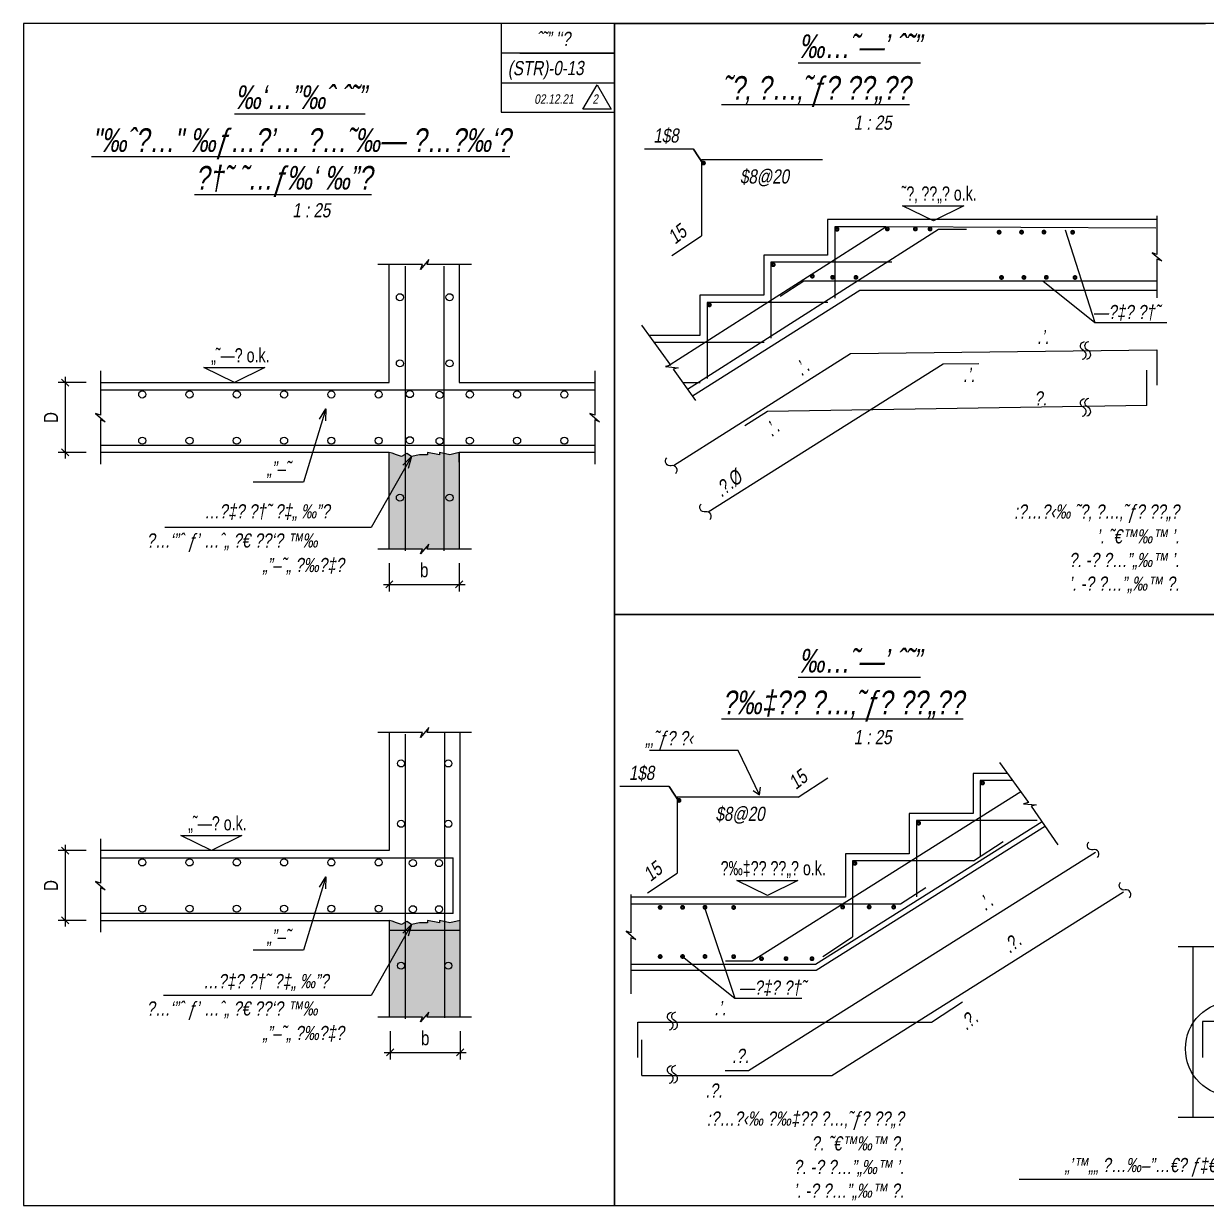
# Model space of a CAD drawing. Header units: centimetres. Extents: x 55145 to 64769, y -6931 to 11377.
# Drawn here: x 56235 to 56735, y -6082 to -5582 of the extents above; entities that cross this region are included whole.
import ezdxf
from ezdxf.enums import TextEntityAlignment as Align

# ---------------------------------------------------------------- set-up
doc = ezdxf.new("R2010")
doc.units = ezdxf.units.CM
doc.header["$LTSCALE"] = 11
doc.header["$MEASUREMENT"] = 0
doc.layers.get('DEFPOINTS').update_dxf_attribs({"color": 1})
for name, color, linetype in [('26', 3, 'Continuous'), ('72-25', 7, 'Continuous'), ('break', 1, 'Continuous'), ('DIM-Sec', 2, 'Continuous'), ('G1', 151, 'Continuous'), ('G2', 63, 'Continuous'), ('HATCH-Sec', 9, 'Continuous'), ('IRON6', 6, 'Continuous'), ('IRON6-Sec', 6, 'Continuous'), ('le', 1, 'Continuous'), ('SEC', 3, 'Continuous'), ('SEC-TEXT', 1, 'Continuous'), ('Section', 2, 'Continuous'), ('STAM', 1, 'Continuous'), ('text4', 3, 'Continuous'), ('W1', 31, 'Continuous'), ('ztz-Sec', 122, 'Continuous')]:
    doc.layers.add(name, color=color, linetype=linetype)
doc.styles.add('DIM', font='DIMHEB', dxfattribs={"width": 0.7})
doc.styles.add('HEB', font='HEB', dxfattribs={"width": 0.8})
doc.dimstyles.new('20', dxfattribs={"dimtxt": 4.4, "dimasz": 2.4, "dimexe": 2.4, "dimexo": 0, "dimgap": 1.8, "dimtad": 1, "dimdec": 1, "dimrnd": 0.5, "dimdsep": 46, "dimtxsty": 'DIM', "dimblk1": 'OBLIQUE', "dimblk2": 'OBLIQUE', "dimsah": 1, "dimcen": 0.1, "dimdle": 2, "dimclre": 8, "dimclrt": 11, "dimadec": 0, "dimazin": 0, "dimtfac": 1, "dimtdec": 1, "dimtix": 1, "dimtmove": 2, "dimatfit": 3, "dimldrblk": 'OBLIQUE', "dimfxl": 1, "dimtolj": 1, "dimarcsym": 0})
doc.dimstyles.new('m25-orig', dxfattribs={"dimtxt": 6, "dimasz": 3, "dimexe": 3, "dimexo": 6, "dimgap": 3, "dimtad": 1, "dimdec": 1, "dimrnd": 0.5, "dimdsep": 46, "dimtxsty": 'HEB', "dimblk1": 'OBLIQUE', "dimblk2": 'OBLIQUE', "dimsah": 1, "dimcen": 100, "dimdle": 2.5, "dimclrd": 256, "dimclre": 1, "dimadec": 0, "dimazin": 0, "dimtfac": 0.9, "dimtdec": 1, "dimtix": 1, "dimtmove": 2, "dimatfit": 3, "dimldrblk": 'OBLIQUE', "dimfxl": 1, "dimtolj": 1, "dimlwd": -1, "dimarcsym": 0})

# ---------------------------------------------------------------- blocks, each defined once
blk = doc.blocks.new('_OBLIQUE')
at = {"color": 0, "linetype": 'ByBlock'}
blk.add_line((-0.5, -0.5), (0.5, 0.5), dxfattribs=at)
blk = doc.blocks.new('mf')
at = {"layer": 'text4'}
blk.add_lwpolyline([(0, 0), (28.64324132873094, 14.10732654095364), (-28.26197036082164, 14.10732654095364)], close=True, dxfattribs=at)
at = {"layer": 'text4', "style": 'HEB', "width": 0.7}
blk.add_attdef('+0.00', text='', height=14.4, dxfattribs=at).set_placement((-5.409673684572454, 18.8755768087529), align=Align.CENTER)
blk = doc.blocks.new('*D2669')
at = {"layer": 'DEFPOINTS', "color": 0, "transparency": 16777216}
for p in [(56267.55282112591, -5733.782675116011), (56252.63719974695, -5763.320975484589), (56267.55282112382, -5763.320975484589)]:
    blk.add_point(p, dxfattribs=at)
at = {"layer": 'DIM-Sec', "color": 1, "lineweight": -2, "transparency": 16777216}
for p, q in [((56261.55282112591, -5733.782675116011), (56249.63719974695, -5733.782675116011)), ((56261.55282112382, -5763.320975484589), (56249.63719974695, -5763.320975484589))]:
    blk.add_line(p, q, dxfattribs=at)
at = {"layer": 'DIM-Sec', "transparency": 16777216}
blk.add_line((56252.63719974695, -5731.282675116011), (56252.63719974695, -5765.820975484589), dxfattribs=at)
at = {"layer": 'DIM-Sec', "transparency": 16777216, "xscale": 3, "yscale": 3, "zscale": 3}
for p, rotation in [((56252.63719974695, -5733.782675116011), 90), ((56252.63719974695, -5763.320975484589), 270)]:
    blk.add_blockref('_OBLIQUE', p, dxfattribs=dict(at, rotation=rotation))
at = {"layer": 'DIM-Sec', "color": 0, "transparency": 16777216, "insert": (56246.63719974693, -5748.551825300316), "char_height": 6, "attachment_point": 5, "rotation": 90, "style": 'HEB'}
blk.add_mtext('\\A1;D', dxfattribs=at)
blk = doc.blocks.new('*D2670')
at = {"layer": 'DEFPOINTS', "color": 0, "transparency": 16777216}
for p in [(56267.55282118794, -5931.799258807533), (56252.63719980896, -5961.337559176111), (56267.55282118583, -5961.337559176111)]:
    blk.add_point(p, dxfattribs=at)
at = {"layer": 'DIM-Sec', "transparency": 16777216}
blk.add_line((56252.63719980896, -5929.299258807533), (56252.63719980896, -5963.837559176111), dxfattribs=at)
at = {"layer": 'DIM-Sec', "color": 1, "lineweight": -2, "transparency": 16777216}
for p, q in [((56261.55282118794, -5931.799258807533), (56249.63719980896, -5931.799258807533)), ((56261.55282118583, -5961.337559176111), (56249.63719980896, -5961.337559176111))]:
    blk.add_line(p, q, dxfattribs=at)
at = {"layer": 'DIM-Sec', "transparency": 16777216, "xscale": 3, "yscale": 3, "zscale": 3}
for p, rotation in [((56252.63719980896, -5931.799258807533), 90), ((56252.63719980896, -5961.337559176111), 270)]:
    blk.add_blockref('_OBLIQUE', p, dxfattribs=dict(at, rotation=rotation))
at = {"layer": 'DIM-Sec', "color": 0, "transparency": 16777216, "insert": (56246.63719980895, -5946.568408991838), "char_height": 6, "attachment_point": 5, "rotation": 90, "style": 'HEB'}
blk.add_mtext('\\A1;D', dxfattribs=at)
blk = doc.blocks.new('*D2671')
at = {"layer": 'DEFPOINTS', "color": 0, "transparency": 16777216}
for p in [(56389.77382297865, -5804.210911397552), (56419.36515970425, -5804.210894534662), (56419.36515970425, -5819.154712246279)]:
    blk.add_point(p, dxfattribs=at)
at = {"layer": 'DIM-Sec', "color": 1, "lineweight": -2, "transparency": 16777216}
for p, q in [((56389.77382297865, -5810.210911397552), (56389.77382297865, -5822.154712246279)), ((56419.36515970425, -5810.210894534662), (56419.36515970425, -5822.154712246279))]:
    blk.add_line(p, q, dxfattribs=at)
at = {"layer": 'DIM-Sec', "transparency": 16777216}
blk.add_line((56387.27382297865, -5819.154712246279), (56421.86515970425, -5819.154712246279), dxfattribs=at)
at = {"layer": 'DIM-Sec', "transparency": 16777216, "xscale": 3, "yscale": 3, "zscale": 3, "rotation": 180}
blk.add_blockref('_OBLIQUE', (56389.77382297865, -5819.154712246279), dxfattribs=at)
at = {"layer": 'DIM-Sec', "transparency": 16777216, "xscale": 3, "yscale": 3, "zscale": 3}
blk.add_blockref('_OBLIQUE', (56419.36515970425, -5819.154712246279), dxfattribs=at)
at = {"layer": 'DIM-Sec', "color": 0, "transparency": 16777216, "insert": (56404.56949134145, -5813.154712246279), "char_height": 6, "attachment_point": 5, "style": 'HEB'}
blk.add_mtext('\\A1;b', dxfattribs=at)
blk = doc.blocks.new('*D2672')
at = {"layer": 'DEFPOINTS', "color": 0, "transparency": 16777216}
for p in [(56390.18248632427, -6002.227495066428), (56419.77382304989, -6002.227478203541), (56419.77382304989, -6017.171295915158)]:
    blk.add_point(p, dxfattribs=at)
at = {"layer": 'DIM-Sec', "color": 1, "lineweight": -2, "transparency": 16777216}
for p, q in [((56390.18248632427, -6008.227495066428), (56390.18248632427, -6020.171295915158)), ((56419.77382304989, -6008.227478203541), (56419.77382304989, -6020.171295915158))]:
    blk.add_line(p, q, dxfattribs=at)
at = {"layer": 'DIM-Sec', "transparency": 16777216}
blk.add_line((56387.68248632427, -6017.171295915158), (56422.27382304989, -6017.171295915158), dxfattribs=at)
at = {"layer": 'DIM-Sec', "transparency": 16777216, "xscale": 3, "yscale": 3, "zscale": 3, "rotation": 180}
blk.add_blockref('_OBLIQUE', (56390.18248632427, -6017.171295915158), dxfattribs=at)
at = {"layer": 'DIM-Sec', "transparency": 16777216, "xscale": 3, "yscale": 3, "zscale": 3}
blk.add_blockref('_OBLIQUE', (56419.77382304989, -6017.171295915158), dxfattribs=at)
at = {"layer": 'DIM-Sec', "color": 0, "transparency": 16777216, "insert": (56404.97815468708, -6011.171295915158), "char_height": 6, "attachment_point": 5, "style": 'HEB'}
blk.add_mtext('\\A1;b', dxfattribs=at)
blk = doc.blocks.new('A$C3b41ca86')
at = {"layer": '72-25', "color": 2}
for points in [[(3.161203928713803, 1.770320098396041), (0.3720370368391741, -9.4472998171e-06), (9.477615439071087, 18.693912499406), (47.01687603941537, 18.693912499406)], [(0.3720370368391741, -9.4472998171e-06), (7.2975817602e-06, 3.16364781595621)]]:
    blk.add_lwpolyline(points, dxfattribs=at)

msp = doc.modelspace()

# ---------------------------------------------------------------- hatches: boundary and pattern name
at = {"layer": 'HATCH-Sec'}
h = msp.add_hatch(color=253, dxfattribs=at)
h.dxf.hatch_style = 1
h.paths.add_polyline_path([(56389.77382292315, -5767.377830866749), (56419.36515963734, -5767.377830837325), (56419.36515970426, -5763.320975484584), (56415.36369254953, -5764.375136253634), (56415.36369254953, -5764.377830878707), (56411.03312889529, -5763.378909555663), (56411.03312889528, -5764.377830878685), (56405.93501139984, -5763.320975468515), (56405.93501139983, -5764.377830878663), (56402.54605635483, -5764.377830878649), (56399.15710130987, -5765.058021665808), (56397.24520527041, -5763.726297096952), (56394.92804601027, -5765.00008757866), (56392.77382291025, -5764.377830878605), (56390.98861012357, -5763.572074781466), (56389.77382291914, -5763.320975484588)])
h = msp.add_hatch(color=253, dxfattribs=at)
h.dxf.hatch_style = 1
h.paths.add_polyline_path([(56419.36515967037, -5767.377830837325), (56389.77382289011, -5767.377830866749), (56389.7738229872, -5804.210894541527), (56403.77382293598, -5804.210894541523), (56403.02382299558, -5806.271502582068), (56406.52382293598, -5802.150286426476), (56405.77382293598, -5804.210894541523), (56419.3651597135, -5804.210894544684)])
h = msp.add_hatch(color=253, dxfattribs=at)
h.dxf.hatch_style = 1
h.paths.add_polyline_path([(56389.77382298517, -5965.394414558271), (56419.77382295781, -5965.394414528232), (56419.77382302472, -5961.337559175495), (56415.36369261156, -5962.391719945156), (56415.36369261156, -5962.394414570229), (56411.03312895731, -5961.395493247185), (56411.03312895731, -5962.394414570207), (56405.93501146186, -5961.337559160037), (56405.93501146186, -5962.394414570185), (56402.54605641686, -5962.394414570171), (56399.1571013719, -5963.07460535733), (56397.24520533242, -5961.742880788474), (56394.9280460723, -5963.016671270182), (56392.77382297227, -5962.394414570127), (56390.98861018558, -5961.588658472988), (56389.77382298112, -5961.33755917611)])
h = msp.add_hatch(color=253, dxfattribs=at)
h.dxf.hatch_style = 1
h.paths.add_polyline_path([(56419.77382305391, -5965.394414543359), (56389.77382298517, -5965.394414543359), (56389.77382304923, -6002.227478557178), (56403.773822998, -6002.227478557174), (56403.02382305761, -6004.288086597719), (56406.52382299801, -6000.166870442127), (56405.773822998, -6002.227478557174), (56419.77382304989, -6002.227478560339)])

# ---------------------------------------------------------------- linework, layer by layer
msp.add_line((56445.09085930597, -5594.386436479787), (56485.09085930597, -5594.386436479784))
for points in [[(56235.09085930597, -6081.886436479784), (56485.09085930597, -6081.886436479784), (56485.09085930597, -5581.886436479784), (56235.09085930597, -5581.886436479784)], [(56485.09085930597, -5581.886436479784), (56437.09093579459, -5581.886436479787), (56437.09093579459, -5606.886436479787), (56485.09085930596, -5606.886436479784)], [(56485.09085930597, -5594.386436479784), (56437.09093579459, -5594.386436479787), (56437.09093579459, -5619.386436479787), (56485.09085930597, -5619.386436479784)]]:
    msp.add_lwpolyline(points, close=True)
for points in [[(56485.09085930592, -5581.886436480151), (56735.09085930592, -5581.886436480147), (56735.09085930592, -5581.886436480147)], [(56485.09085930734, -5581.886436480151), (56485.09085930735, -5831.886436480151), (56985.09085930735, -5831.886436480144), (56985.09085930735, -5581.886436480144), (56485.09085930735, -5581.886436480151)], [(56471.69050893945, -5618.111981925183), (56477.69050893946, -5607.73629037091), (56483.69050893945, -5618.111981925183), (56471.69050893945, -5618.111981925183)], [(56485.0908593059, -5831.886436480137), (56485.09085930591, -6081.886436480137), (56985.09085930591, -6081.886436480133), (56985.09085930591, -5831.886436480133), (56485.09085930591, -5831.886436480137)]]:
    msp.add_lwpolyline(points)
at = {"layer": '26'}
for p, q in [((56575.2361143155, -5664.814830606457, -3.27071781836e-05), (56575.23611431551, -5679.80645081177, -3.27071781836e-05)), ((56714.6085816505, -5664.814830606417, -1.86582462363e-05), (56575.23611431551, -5664.814830606457, -3.27071781836e-05)), ((56548.23611431551, -5679.806450811785, -3.27071781836e-05), (56548.23611431551, -5696.806450811785, -3.27071781836e-05)), ((56575.23611431551, -5679.80645081177, -3.27071781836e-05), (56548.23611431551, -5679.806450811785, -3.27071781836e-05)), ((56521.23611431551, -5696.806450811745, -3.27071781836e-05), (56521.23611431551, -5713.806450811745, -3.27071781836e-05)), ((56548.23611431551, -5696.806450811785, -3.27071781836e-05), (56521.23611431551, -5696.806450811745, -3.27071781836e-05)), ((56714.6085816472, -5694.821406617622, -1.09983760331e-05), (56588.90422495436, -5694.834760589117, -1.6747789437e-05)), ((56521.23611431551, -5713.806450811745, -3.27071781836e-05), (56499.61955332071, -5713.806450811738, -3.27071781836e-05)), ((56636.79445435187, -5899.100905674571, 3.22506911514e-05), (56636.79445435188, -5916.100905674571, 3.22506911514e-05)), ((56651.33269595728, -5899.100905674592, 3.22506911514e-05), (56636.79445435187, -5899.100905674571, 3.22506911514e-05)), ((56609.7944543556, -5916.100905674585, 3.22506911514e-05), (56609.79445435559, -5933.100905674585, 3.22506911514e-05)), ((56636.7944543556, -5916.100905674571, 3.22506911514e-05), (56609.7944543556, -5916.100905674585, 3.22506911514e-05)), ((56582.79445435559, -5933.100905674596, 3.22506911514e-05), (56582.79445435559, -5950.100905674596, 3.22506911514e-05)), ((56609.79445435559, -5933.100905674585, 3.22506911514e-05), (56582.79445435559, -5933.100905674596, 3.22506911514e-05)), ((56570.45672735279, -5982.503261390207, 5.5761299418e-05), (56492.03025126538, -5982.508029840111, 3.96185864167e-05))]:
    msp.add_line(p, q, dxfattribs=at)
at = {"layer": '26', "ltscale": 10}
for p, q in [((56588.90657263231, -5694.833282416278, -3.27071781841e-05), (56518.01387937687, -5739.469422621841, -3.27071781838e-05)), ((56667.38680079343, -5921.473215154841, 3.22506911514e-05), (56570.45672734534, -5982.503261405108, 3.22506911514e-05))]:
    msp.add_line(p, q, dxfattribs=at)
at = {"layer": '26', "ltscale": 10, "elevation": 7.30299181528e-05}
msp.add_lwpolyline([(56582.79445435559, -5950.100905674596), (56582.79445435559, -5951.503422486682), (56492.03025126877, -5951.503422486671)], dxfattribs=at)
at = {"layer": '26', "ltscale": 10}
msp.add_lwpolyline([(56729.70598854841, -5972.349437343942), (56729.70598854841, -6044.522103998802)], dxfattribs=at)
at = {"layer": 'break'}
for points in [[(56714.60858165086, -5663.217953362123), (56714.6085816472, -5679.537953396767), (56712.54797353215, -5678.787953396767), (56716.66918968775, -5682.287953337166), (56714.6085816472, -5681.537953396767), (56714.6085816472, -5697.857953370974)], [(56424.54297315034, -5683.782675185116), (56405.77382293598, -5683.782675180874), (56406.52382293598, -5681.722067065827), (56403.02382299558, -5685.843283221419), (56403.77382293598, -5683.782675180874), (56385.00467278149, -5683.782675180874)], [(56267.55282112701, -5728.782675115744), (56267.55282112277, -5747.551825330101), (56265.49221300772, -5746.801825330097), (56269.61342916331, -5750.301825270492), (56267.55282112276, -5749.551825330101), (56267.55282112277, -5768.320975484588)], [(56476.70067652054, -5728.782675115744), (56476.7006765163, -5747.551825330101), (56474.64006840125, -5746.801825330097), (56478.76128455684, -5750.301825270492), (56476.7006765163, -5749.551825330101), (56476.7006765163, -5768.320975484588)], [(56424.54297315034, -5804.210894535739), (56405.77382293598, -5804.210894531497), (56406.52382293598, -5802.150286416449), (56403.02382299558, -5806.271502572042), (56403.77382293598, -5804.210894531497), (56385.00467278149, -5804.210894531497)], [(56424.54297315275, -5881.799258853996), (56405.7738229384, -5881.799258849754), (56406.52382293839, -5879.738650734706), (56403.02382299801, -5883.859866890299), (56403.7738229384, -5881.799258849754), (56385.00467278391, -5881.799258849754)], [(56267.55282118904, -5926.799258805512), (56267.55282118478, -5945.568409019869), (56265.49221306974, -5944.818409019866), (56269.61342922532, -5948.318408960261), (56267.55282118479, -5947.568409019869), (56267.55282118478, -5966.337559174356)], [(56492.03025126904, -5950.316436505123), (56492.03025126537, -5966.636436539767), (56489.96964315033, -5965.886436539763), (56494.09085930592, -5969.386436480162), (56492.03025126538, -5968.636436539767), (56492.03025126538, -5992.386436480169)], [(56723.62331402248, -5972.349437343942), (56747.35519960812, -5972.349437343942), (56746.85093643498, -5974.366490036477), (56750.38077864693, -5970.332384651402), (56749.37225230065, -5972.349437343942), (56765.50867384095, -5972.349437343942)], [(56424.54297315275, -6002.227478204618), (56405.7738229384, -6002.227478200376), (56406.5238229384, -6000.166870085329), (56403.023822998, -6004.288086240921), (56403.7738229384, -6002.227478200376), (56385.00467278391, -6002.227478200376)], [(56723.62331402248, -6044.522103998806), (56747.35519960812, -6044.522103998806), (56746.85093643499, -6046.539156691341), (56750.38077864693, -6042.505051306262), (56749.37225230066, -6044.522103998802), (56765.50867384096, -6044.522103998806)]]:
    msp.add_lwpolyline(points, dxfattribs=at)
at = {"layer": 'break', "elevation": 1.90321948312e-05}
for points in [[(56496.45980112731, -5709.441278203783), (56508.74219158287, -5726.40930325611), (56506.62778584341, -5726.990589908934), (56512.01435829634, -5727.458841329807), (56509.89995265214, -5728.040127988096), (56519.34728296251, -5741.347657780104)], [(56647.95980112732, -5894.441278203793), (56660.24219158287, -5911.40930325612), (56658.12778584341, -5911.990589908942), (56663.51435829634, -5912.458841329814), (56661.39995265215, -5913.040127988107), (56672.59085930592, -5929.386436480162)]]:
    msp.add_lwpolyline(points, dxfattribs=at)
at = {"layer": 'G1'}
for p, q in [((56710.38112011849, -5743.45236921203, -1.1881361397e-06), (56710.38112011849, -5728.45236921203, -1.1881361397e-06)), ((56616.79926725545, -5947.483938100103, 6.93532943015e-05), (56606.09085930587, -5954.504041585215, 7.69043149903e-05)), ((56494.91607958341, -6019.329251195394, 2.73457368719e-05), (56494.9160795834, -6004.329251195394, 2.73457368719e-05))]:
    msp.add_line(p, q, dxfattribs=at)
for points, elevation in [([(56714.6085816472, -5690.82228436166), (56565.24421496443, -5690.837386799015), (56555.16038096385, -5697.273214153326)], -9.8005865149e-06), ([(56710.38112011849, -5743.45236921203), (56549.75963267668, -5745.96801519169), (56540.19465642238, -5752.032306310891)], -1.1881361397e-06), ([(56606.09085930587, -5954.504041585215), (56492.03025126809, -5954.50404158523)], 7.69043149903e-05), ([(56494.9160795834, -6004.329251195394), (56619.20833409658, -6004.32925119538), (56632.34618071054, -5995.839635689411)], 2.73457368719e-05)]:
    msp.add_lwpolyline(points, dxfattribs=dict(at, elevation=elevation))
msp.add_lwpolyline([(56765.49645918379, -6004.149533699731), (56733.87626702475, -6004.149533699728)], dxfattribs=at)
at = {"layer": 'G1', "flags": 128}
msp.add_lwpolyline([(56733.87626702475, -6004.149533699728), (56733.87626702475, -6019.277428893761)], dxfattribs=at)
at = {"layer": 'G2'}
for p, q in [((56714.09085930592, -5668.386436480155, -1.17027993873e-05), (56599.91211919468, -5667.815449704968, -2.88327813461e-05)), ((56714.59085930595, -5719.886436480169, -2.33463742135e-05), (56714.59085930596, -5734.886436480169, -2.33463742135e-05)), ((56666.04755681557, -5919.586753207538, 3.61250879889e-05), (56570.09085930591, -5980.003933127128, 3.61250879889e-05)), ((56570.09085932827, -5980.003933119678, 5.94231595358e-05), (56492.03025126538, -5980.008679329242, 4.02582982755e-05)), ((56496.59085930593, -6026.886436480162), (56496.59085930592, -6011.886436480162))]:
    msp.add_line(p, q, dxfattribs=at)
for points, elevation in [([(56507.02442675845, -5727.025069659026), (56599.91211919468, -5667.815449704968)], -2.88327813461e-05), ([(56510.09085930592, -5768.886436480151), (56584.91211919465, -5721.384992813312), (56714.59085930595, -5719.886436480169)], -2.33463742135e-05)]:
    msp.add_lwpolyline(points, dxfattribs=dict(at, elevation=elevation))
msp.add_lwpolyline([(56496.59085930592, -6026.886436480162), (56577.09085930588, -6026.886436480169), (56700.48844503659, -5949.191660271505)], dxfattribs=at)
at = {"layer": 'HATCH-Sec', "color": 253}
for p, q in [((56390.98861012357, -5763.572074781466), (56389.77382291914, -5763.320975484588)), ((56392.77382291025, -5764.377830878605), (56390.98861012357, -5763.572074781466)), ((56394.92804601027, -5765.00008757866), (56392.77382291025, -5764.377830878605)), ((56397.24520527041, -5763.726297096952), (56394.92804601027, -5765.00008757866)), ((56399.15710130987, -5765.058021665808), (56397.24520527041, -5763.726297096952)), ((56402.54605635483, -5764.377830878649), (56399.15710130987, -5765.058021665808)), ((56405.93501139983, -5764.377830878663), (56402.54605635483, -5764.377830878649)), ((56411.03312889528, -5764.377830878685), (56405.93501139984, -5763.320975468515)), ((56405.93501139984, -5763.320975468515), (56405.93501139983, -5764.377830878663)), ((56415.36369254953, -5764.377830878707), (56411.03312889529, -5763.378909555663)), ((56411.03312889529, -5763.378909555663), (56411.03312889528, -5764.377830878685)), ((56419.36515970426, -5763.320975484584), (56415.36369254953, -5764.375136253634)), ((56415.36369254953, -5764.375136253634), (56415.36369254953, -5764.377830878707)), ((56419.36515963734, -5767.377830837325), (56419.36515970426, -5763.320975484584))]:
    msp.add_line(p, q, dxfattribs=at)
msp.add_lwpolyline([(56389.77382298517, -5965.394414558271), (56419.77382295781, -5965.394414528232), (56419.77382302472, -5961.337559175495), (56415.36369261156, -5962.391719945156), (56415.36369261156, -5962.394414570229), (56411.03312895731, -5961.395493247185), (56411.03312895731, -5962.394414570207), (56405.93501146186, -5961.337559160037), (56405.93501146186, -5962.394414570185), (56405.93501146186, -5962.394414570185), (56402.54605641686, -5962.394414570171), (56399.1571013719, -5963.07460535733), (56397.24520533242, -5961.742880788474), (56394.9280460723, -5963.016671270182), (56392.77382297227, -5962.394414570127), (56390.98861018558, -5961.588658472988), (56389.77382298112, -5961.33755917611)], dxfattribs=at)
at = {"layer": 'IRON6', "const_width": 1.125}
for points, elevation in [([(56522.24483958049, -5640.867903812984, -1), (56523.18233958049, -5640.86790381298, -1)], -4976.047829074862), ([(56578.76648776215, -5668.879346770786, -1), (56579.70398776215, -5668.879346770776, -1)], -1.17028008812e-05), ([(56600.97082439047, -5668.750173484516, 1), (56600.03332439047, -5668.750173484527, 1)], -81247.70563502224), ([(56612.85457686689, -5668.769422297933, 1), (56611.91707686689, -5668.769422297936, 1)], -81247.70563502224), ([(56619.06413158384, -5668.773154859965, 1), (56618.12663158384, -5668.773154859969, 1)], -81247.70563502224), ([(56647.35609808913, -5670.129608710834, -1), (56648.29359808913, -5670.12960871083, -1)], 5.37550601951e-05), ([(56656.83504773653, -5670.106231933095, -1), (56657.77254773653, -5670.106231933095, -1)], 5.37550601951e-05), ([(56667.25149738393, -5670.082855155298, 1), (56666.31399738393, -5670.082855155294, 1)], 5.37550601951e-05), ([(56679.38168944023, -5670.15310678408, 1), (56678.44418944023, -5670.153106784083, 1)], 5.37550601951e-05), ([(56551.76648775842, -5683.870966976144, -1), (56552.70398775842, -5683.870966976144, -1)], -2.883278284e-05), ([(56569.26391644758, -5688.731442717431, 1), (56568.32641644758, -5688.731442717427, 1)], -81247.70563502224), ([(56577.83165917901, -5689.201141541448, 1), (56576.89415917901, -5689.201141541448, 1)], -81247.70563502224), ([(56587.70847422612, -5689.246301142094, 1), (56586.77097422612, -5689.24630114209, 1)], -81247.70563502224), ([(56648.35609808914, -5689.285265748927, -1), (56649.29359808914, -5689.285265748923, -1)], 5.37581342872e-05), ([(56657.83504773654, -5689.261888971191, -1), (56658.77254773654, -5689.261888971188, -1)], 5.37581342872e-05), ([(56668.25149738394, -5689.238512193394, 1), (56667.31399738394, -5689.238512193387, 1)], 5.37581342872e-05), ([(56680.38168944023, -5689.308763822172, 1), (56679.44418944023, -5689.308763822176, 1)], 5.37581342872e-05), ([(56524.76648776588, -5700.870966976104, -1), (56525.70398776588, -5700.8709669761, -1)], -2.88327830172e-05), ([(56640.32482779851, -5903.165421838973, -1), (56641.26232779851, -5903.165421838977, -1)], 3.6125086495e-05), ([(56511.89778659572, -5910.547243225435, -1), (56512.83528659572, -5910.547243225431, -1)], -4976.047739743062), ([(56613.32482780224, -5920.165421838933, -1), (56614.26232780224, -5920.165421838929, -1)], 3.6125086495e-05), ([(56586.32482780224, -5937.165421838948, -1), (56587.26232780224, -5937.165421838944, -1)], 3.6125086495e-05), ([(56513.41348283073, -5955.794823843159, -1), (56514.35098283073, -5955.794823843163, -1)], 0.0001672928767068), ([(56523.82993247813, -5955.771447065362, 1), (56522.89243247813, -5955.771447065362, 1)], 0.0001672928767068), ([(56582.07827253347, -5955.678594562311, 1), (56581.14077253347, -5955.678594562315, 1)], -1.8597120737e-06), ([(56593.29686861938, -5955.648293386271, 1), (56592.35936861938, -5955.648293386271, 1)], -1.8597120737e-06), ([(56603.67710113978, -5955.693452986975, 1), (56602.73960113978, -5955.693452986979, 1)], -1.8597120737e-06), ([(56503.93453318333, -5955.818200620902, -1), (56504.87203318333, -5955.818200620898, -1)], 0.0001672928767068), ([(56535.96012453442, -5955.841698694147, 1), (56535.02262453442, -5955.841698694144, 1)], 0.0001672928767068), ([(56503.93453318333, -5976.620314660561, -1), (56504.87203318333, -5976.620314660558, -1)], 0.0001672959507989), ([(56513.41348283073, -5976.596937882819, -1), (56514.35098283073, -5976.596937882822, -1)], 0.0001672959507989), ([(56523.82993247813, -5976.573561105021, 1), (56522.89243247813, -5976.573561105021, 1)], 0.0001672959507989), ([(56535.96012453442, -5976.643812733807, 1), (56535.02262453442, -5976.643812733803, 1)], 0.0001672959507989), ([(56547.75414244166, -5977.512434790914, 1), (56546.81664244166, -5977.512434790918, 1)], -81247.70556458292), ([(56558.12978194361, -5977.482133614935, 1), (56557.19228194361, -5977.482133614935, 1)], -81247.70556458292), ([(56569.10749468287, -5977.527293215578, 1), (56568.16999468287, -5977.527293215581, 1)], -81247.70556458292)]:
    msp.add_lwpolyline(points, format="xyb", close=True, dxfattribs=dict(at, elevation=elevation))
at = {"layer": 'IRON6-Sec'}
for p, q in [((56396.63726786887, -5804.983162448613), (56396.63726766171, -5684.55494311418)), ((56412.91037791539, -5684.554943191938), (56412.91037812089, -5804.983162464948)), ((56267.55282111957, -5736.782675126661), (56476.70067651872, -5736.782675106459)), ((56476.7006765163, -5760.320975496822), (56267.55282108339, -5760.320975495902)), ((56396.71125521541, -6003.014375343205), (56396.71125500828, -5882.586156008771)), ((56413.09962436532, -5882.061557999695), (56413.09962457082, -6002.489777272704)), ((56267.55282118158, -5934.799258818183), (56416.77382293712, -5934.799258803766)), ((56416.77382297624, -5958.337559188075), (56267.55282114541, -5958.337559187424))]:
    msp.add_line(p, q, dxfattribs=at)
msp.add_lwpolyline([(56416.77382297624, -5958.337559188075), (56416.77382293712, -5934.799258803766)], dxfattribs=at)
for centre in [(56394.27484252297, -5697.648539702178), (56415.27484253266, -5697.648539644152), (56394.27484252297, -5725.639338108132), (56415.27484253266, -5725.639338050106), (56285.27382289878, -5738.782675129168), (56305.27382289436, -5738.782675121171), (56325.27382289922, -5738.78267512287), (56345.27382290207, -5738.782675116482), (56365.27382290009, -5738.782675131918), (56385.27382290294, -5738.78267512553), (56398.48254160799, -5738.620983924807), (56411.06510387417, -5738.944366249004), (56423.86515966635, -5738.782675125533), (56443.8651596692, -5738.782675131918), (56463.86515966722, -5738.782675116478), (56285.27382291122, -5758.320975491321), (56305.27382290884, -5758.320975491401), (56325.27382290805, -5758.320975484216), (56345.27382291332, -5758.320975501264), (56365.27382291052, -5758.320975485988), (56385.27382291338, -5758.3209754796), (56398.48254165038, -5758.159284392804), (56411.06510389919, -5758.48266667499), (56423.86515965594, -5758.320975479603), (56443.8651596588, -5758.320975485988), (56463.865159656, -5758.32097550126), (56394.27484252297, -5782.469685347171), (56415.27484253266, -5782.469685289146), (56394.77484258499, -5894.895935298761), (56414.77484259468, -5894.895935240736), (56394.77484258499, -5920.420814713641), (56414.77484259468, -5920.420814655615), (56285.27382296081, -5936.79925882069), (56305.27382295639, -5936.799258812694), (56325.27382296125, -5936.799258814392), (56345.2738229641, -5936.799258808004), (56365.2738229621, -5936.79925882344), (56385.27382296495, -5936.799258817052), (56399.76066644585, -5937.061557850887), (56410.83689396138, -5937.061557792865), (56285.27382297323, -5956.337559182844), (56305.27382297082, -5956.337559182924), (56325.27382297006, -5956.337559175739), (56345.27382297533, -5956.337559192786), (56365.27382297251, -5956.33755917751), (56385.27382297536, -5956.337559171122), (56399.76066648825, -5956.599858318884), (56410.83689398637, -5956.59985821885), (56394.77484258498, -5980.486269038697), (56414.77484259467, -5980.486268980671)]:
    msp.add_circle(centre, 1.499999999999999, dxfattribs=at)
at = {"layer": 'le'}
msp.add_circle((56746.74666856635, -6015.640717095094), 20.09655620023113, dxfattribs=at)
at = {"layer": 'SEC'}
for points in [[(56267.55282112588, -5733.782675116009), (56389.77382286308, -5733.782675132729), (56389.77382286308, -5683.782675180878)], [(56419.36515970425, -5683.782675183985), (56419.36515959913, -5733.782675110083), (56476.70067651938, -5733.782675116009)], [(56389.7738229872, -5804.210894521478), (56389.77382291914, -5763.320975484588), (56267.55282112277, -5763.320975484588)], [(56476.70067650388, -5763.320975484588), (56419.36515970426, -5763.320975484584), (56419.36515970425, -5804.210894534662)], [(56389.77382286308, -5881.799259003247), (56389.7738228655, -5931.799258801609), (56267.55282118791, -5931.799258807531)], [(56419.77382304989, -6002.227478315809), (56419.77382286826, -5881.799258966038)], [(56267.5528211879, -5961.33755917611), (56389.77382298112, -5961.33755917611), (56389.77382304923, -6002.227478213)]]:
    msp.add_lwpolyline(points, dxfattribs=at)
at = {"layer": 'Section'}
for p, q in [((56518.5269069776, -5634.965716051668, -8.93318005822e-05), (56497.75159616442, -5634.965716051664, -8.93318005822e-05)), ((56508.17985399283, -5904.645055464119), (56487.40454317965, -5904.645055464115))]:
    msp.add_line(p, q, dxfattribs=at)
for points, elevation in [([(56522.75014988213, -5641.466795692951), (56518.5269069776, -5634.965716051668), (56522.75014988214, -5641.466795692951)], -8.93318005822e-05), ([(56675.78274738397, -5669.082855155301), (56688.35574707743, -5708.351134625826), (56718.7416656835, -5708.351134625801)], -25423.92597175585), ([(56666.30379773657, -5690.761888971188), (56688.35574707743, -5708.351134625826), (56718.7416656835, -5708.351134625801)], -25423.92597175585), ([(56523.36118247813, -5956.240197065362), (56535.93418217159, -5994.186183537461), (56564.32193292386, -5994.186183537436)], -25423.92585821803), ([(56513.88223283073, -5976.596937882815), (56535.93418217159, -5994.186183537461), (56564.32193292386, -5994.186183537436)], -25423.92585821803)]:
    msp.add_lwpolyline(points, dxfattribs=dict(at, elevation=elevation))
msp.add_lwpolyline([(56512.40309689736, -5911.146135105401), (56508.17985399283, -5904.645055464119), (56512.40309689737, -5911.146135105401)], dxfattribs=at)
at = {"layer": 'STAM'}
for p, q in [((56578.23611435648, -5667.815449704968, -2.88327813461e-05), (56578.23611435649, -5698.007214663171, -2.88327813461e-05)), ((56602.3775207175, -5682.807069910296, -2.88327813461e-05), (56551.23611435276, -5682.807069910329, -2.88327813461e-05)), ((56551.23611435276, -5682.80706991778, -2.88327813461e-05), (56551.23611435276, -5715.007214663189, -2.88327813461e-05)), ((56524.23611436021, -5699.807069910285, -2.88327813461e-05), (56524.23611435648, -5732.007214663146, -2.88327813461e-05)), ((56575.37752072122, -5699.807069910311, -2.88327813461e-05), (56524.23611436021, -5699.807069902835, -2.88327813461e-05)), ((56548.37752072495, -5716.807069910329, -2.88327813461e-05), (56501.7915665793, -5716.807069911013, -2.88327813461e-05)), ((56548.37752072868, -5716.807069917787, -2.88327813461e-05), (56501.7915665793, -5716.807069911013, -2.88327813461e-05)), ((56521.37752072868, -5733.807069910289, -2.88327813461e-05), (56513.99404119691, -5733.807069916728, -2.88327813461e-05)), ((56521.37752072868, -5733.807069917805, -2.88327813461e-05), (56513.99404119691, -5733.807069916728, -2.88327813461e-05)), ((56639.79445439285, -5902.101524773155, 3.61250879889e-05), (56639.79445439657, -5934.301669533465, 3.61250879889e-05)), ((56653.50470921931, -5902.101524778604, 3.61250879889e-05), (56639.79445439285, -5902.101524780605, 3.61250879889e-05)), ((56612.79445439657, -5919.101524773115, 3.61250879889e-05), (56612.7944544003, -5951.301669533425, 3.61250879889e-05)), ((56663.93586076876, -5919.101524773155, 3.61250879889e-05), (56612.79445439657, -5919.101524780565, 3.61250879889e-05)), ((56585.79445439657, -5936.101524773137, 3.61250879889e-05), (56585.7944544003, -5968.301669533447, 3.61250879889e-05)), ((56636.93586076876, -5936.101524773115, 3.61250879889e-05), (56585.79445439657, -5936.101524780587, 3.61250879889e-05))]:
    msp.add_line(p, q, dxfattribs=at)
for points, elevation in [([(56573.10634572971, -5639.489935255787), (56521.93791229072, -5639.50695230739), (56521.93791229072, -5671.7070970677)], -8.93318005822e-05), ([(56599.91211919468, -5667.815449704968), (56578.23611435648, -5667.815449704972)], -2.88327813461e-05), ([(56509.39327811229, -5679.930974093134), (56521.93791229072, -5671.707097067704)], -8.93318005822e-05), ([(56636.93586076876, -5936.101524773115), (56649.48049494719, -5927.877647747685)], 3.61250879889e-05), ([(56573.24982022188, -5976.525546558873), (56585.7944544003, -5968.301669533444)], 3.61250879889e-05)]:
    msp.add_lwpolyline(points, dxfattribs=dict(at, elevation=elevation))
for points, elevation in [([(56682.98435147623, -5723.906491958299, 0.769841448890825), (56683.45317904838, -5720.155871501286, -0.7698414488908252), (56683.92200659044, -5716.40525104427, -0.7698414488908252)], -2.33463742135e-05), ([(56684.87685771244, -5723.806724766261, 0.769841448890825), (56685.34568528459, -5720.056104309252, -0.7698414488908252), (56685.81451282666, -5716.305483852232, -0.7698414488908252)], -2.33463742135e-05), ([(56682.98435147623, -5747.97033864073, 0.769841448890825), (56683.45317904838, -5744.219718183717, -0.7698414488908252), (56683.92200659044, -5740.469097726701, -0.7698414488908252)], -2.33463742135e-05), ([(56684.87685771244, -5747.870571448692, 0.769841448890825), (56685.34568528459, -5744.119950991683, -0.7698414488908252), (56685.81451282666, -5740.369330534663, -0.7698414488908252)], -2.33463742135e-05), ([(56508.25627489136, -6007.638802290704, 0.769841448890825), (56508.72510246351, -6003.888181833695, -0.7698414488908252), (56509.19393000557, -6000.137561376679, -0.7698414488908252)], 2.73457368719e-05), ([(56510.08385810051, -6007.542776368372, 0.769841448890825), (56510.55268567266, -6003.792155911363, -0.7698414488908252), (56511.02151321472, -6000.041535454343, -0.7698414488908252)], 2.73457368719e-05)]:
    msp.add_lwpolyline(points, format="xyb", dxfattribs=dict(at, elevation=elevation))
for points in [[(56510.98064968947, -5772.226399172719, 0.769841448890825), (56509.10533947299, -5768.944606263819, -0.7698414488908252), (56507.23002923244, -5765.662813372967, -0.7698414488908252)], [(56525.48064968951, -5791.726399172719, 0.769841448890825), (56523.60533947302, -5788.444606263819, -0.7698414488908252), (56521.73002923247, -5785.162813372967, -0.7698414488908252)], [(56689.4806496895, -5934.726399172737, 0.769841448890825), (56687.60533947302, -5931.444606263834, -0.7698414488908252), (56685.73002923246, -5928.162813372982, -0.7698414488908252)], [(56702.98064968947, -5951.726399172733, 0.769841448890825), (56701.10533947298, -5948.444606263834, -0.7698414488908252), (56699.23002923243, -5945.162813372982, -0.7698414488908252)], [(56508.25627489136, -6030.195987575483, 0.769841448890825), (56508.72510246352, -6026.445367118474, -0.7698414488908252), (56509.19393000557, -6022.694746661457, -0.7698414488908252)], [(56510.08385810051, -6030.099961653151, 0.769841448890825), (56510.55268567266, -6026.349341196142, -0.7698414488908252), (56511.02151321472, -6022.598720739122, -0.7698414488908252)]]:
    msp.add_lwpolyline(points, format="xyb", dxfattribs=at)
for points in [[(56562.73226567441, -5909.186291719822), (56575.27689985283, -5900.962414694392)], [(56562.75929274493, -5909.169274668237), (56511.59085930594, -5909.18629171984), (56511.59085930595, -5941.386436480151)], [(56499.04622512752, -5949.610313505581), (56511.59085930595, -5941.386436480155)]]:
    msp.add_lwpolyline(points, dxfattribs=at)
at = {"layer": 'W1'}
msp.add_line((56543.31269979185, -5978.505530881782, 3.61250879889e-05), (56532.06827917357, -5978.506214558732, 3.70582703875e-05), dxfattribs=at)
for points, elevation in [([(56515.93236443513, -5736.537396198531), (56622.18774104091, -5668.815449704939), (56633.94580583672, -5668.887715304048)], -2.88327828457e-05), ([(56524.65412761713, -5788.443410735194), (56624.14658145956, -5725.800013860323), (56639.19662760973, -5725.644555733829)], -25424.11656075738), ([(56656.99721392977, -5906.926392351171), (56543.31269979185, -5978.505530881782)], 3.61250879889e-05), ([(56531.96765107411, -6024.880743439392), (56541.81269980302, -6024.880743439396), (56688.60664250102, -5932.454927667651)], 4.39171146449e-05)]:
    msp.add_lwpolyline(points, dxfattribs=dict(at, elevation=elevation))

# ---------------------------------------------------------------- block references
at = {"layer": '72-25', "color": 2, "xscale": -1, "rotation": 359.9999999999998}
msp.add_blockref('A$C3b41ca86', (56546.85572012224, -5908.164520981779, 2.186614438e-06), dxfattribs=at)
at = {"layer": 'text4'}
ref = msp.add_blockref('mf', (56620.00657751636, -5665.32309255121, -1.55771962248e-05), dxfattribs=dict(at, xscale=-0.4545454545454549, yscale=0.4545454545454548, zscale=0.4545454545454546, rotation=4.85244644e-08))
ref.add_attrib('+0.00', '˜\x8e‚ \x8a\x8c„\x8e o.k.', dxfattribs={"height": 6, "style": 'HEB', "width": 0.75}).set_placement((56622.46552008243, -5656.743284912091, -1.55771962248e-05), align=Align.CENTER)
ref = msp.add_blockref('mf', (56324.30310354529, -5733.78267511236), dxfattribs=dict(at, xscale=-0.4545454545454549, yscale=0.4545454545454548, zscale=0.4545454545454546, rotation=4.85244644e-08))
ref.add_attrib('+0.00', '„˜—\x9a o.k.', dxfattribs={"height": 6, "style": 'HEB', "width": 0.75}).set_placement((56326.76204611135, -5725.202867473242), align=Align.CENTER)
ref = msp.add_blockref('mf', (56314.61553591923, -5931.799258803886), dxfattribs=dict(at, xscale=-0.4545454545454549, yscale=0.4545454545454548, zscale=0.4545454545454546, rotation=4.85244644e-08))
ref.add_attrib('+0.00', '„˜—\x9a o.k.', dxfattribs={"height": 6, "style": 'HEB', "width": 0.75}).set_placement((56317.07447848529, -5923.21945116476), align=Align.CENTER)
ref = msp.add_blockref('mf', (56549.79445435559, -5950.802164080636, 7.30299181528e-05), dxfattribs=dict(at, xscale=-0.4545454545454549, yscale=0.4545454545454548, zscale=0.4545454545454546, rotation=4.85244644e-08))
ref.add_attrib('+0.00', '\x8c‰‡\x9a\x8e \x8a\x8c„\x8e o.k.', dxfattribs={"height": 6, "style": 'HEB', "width": 0.75}).set_placement((56552.25339692165, -5942.222356441514, 7.30299181528e-05), align=Align.CENTER)

# ---------------------------------------------------------------- texts
at = {"layer": 'SEC-TEXT', "style": 'HEB', "oblique": 10, "width": 0.8}
for s, p in [('%%U‰…˜—’ ˆ˜”', (56563.16315191581, -5596.435570019969)), ('%%U˜\x8e‚ \x9a…‚˜ƒ\x8e \x8a\x8c„\x8e\x8c', (56530.63437951646, -5614.08694704348)), ('%%U‰‘…”‰ˆ ˆ˜”', (56324.66315191589, -5618.011099649862)), ('%%U"‰ˆ\x8c…" ‰ƒ…\x8e’… \x9a…˜‰— \x9a…\x9a‰‘\x8c', (56264.13437951654, -5636.162476673376)), ('%%U\x8c†˜ ˜…ƒ‰‘ ‰”\x8c', (56307.68911443256, -5652.108872580974)), ('%%U‰…˜—’ ˆ˜”', (56563.16315191581, -5856.435570019977)), ('%%U\x8c‰‡\x9a\x8e \x9a…‚˜ƒ\x8e \x8a\x8c„\x8e\x8c', (56530.63437951646, -5874.086947043487))]:
    msp.add_text(s, height=10, dxfattribs=at).set_placement(p)
for p in [(56594.30868252998, -5623.77486850116), (56356.80868253003, -5660.850398131052), (56594.30868252998, -5883.774868501167)]:
    msp.add_text('1 : 25', height=6, rotation=8.537736463e-07, dxfattribs=at).set_placement(p, align=Align.MIDDLE)
at = {"layer": 'ztz-Sec', "style": 'HEB', "oblique": 10, "width": 0.8}
for s, height, rotation, p in [("ˆ˜” '‘\x8e", 6, 0.1703673672746237, (56452.00648378087, -5591.343426020051)), ('(STR)-0-13', 6, 0.1703673672746237, (56439.95241740985, -5603.740728924716)), ('02.12.21', 4, 0.1703673672746237, (56451.15528360298, -5615.810370176873)), ('2', 4, 0.1703673672746237, (56475.74657665769, -5615.810370176877)), ('—\x8c‡\x8e \x8c†˜', 5.999999999999992, 359.9999991664451, (56687.57669252511, -5706.919300680615, -25423.92597175585)), ('„‚˜ƒ\x8e \x8c‹', 5.999999999999992, 359.9999991664451, (56498.03794518196, -5887.188843528765, 2.186614438e-06)), ('—\x8c‡\x8e \x8c†˜', 5.999999999999992, 359.9999991664451, (56537.81831462389, -5992.754349592243, -25423.92585821803))]:
    msp.add_text(s, height=height, rotation=rotation, dxfattribs=at).set_placement(p)
for s, height, rotation, p in [('1$8', 5.999999999999992, 359.9999991664451, (56506.89577057206, -5629.295686485008, -8.93318005822e-05)), ('$8@20', 5.999999999999992, 359.9999991664451, (56548.56635009123, -5646.915822751772, -5.32067140872e-05)), ('15', 5.999999999999991, 38.6876319294968, (56511.63778022331, -5670.944954446156, -8.93318005822e-05)), ('„”–˜', 5.999999999999992, 359.9999991664451, (56342.85789202154, -5770.51398022635)), ('…\x9a‡\x9a \x8c†˜ \x9a‡„ ‰”\x8c', 5.999999999999992, 359.9999991664451, (56338.04964760052, -5788.634521194038)), ('\x9a…‘”ˆ ƒ’ …ˆ„ \x9a€ \x9a\x9a‘\x8c ™‰', 5.999999999999992, 359.9999991664451, (56323.27260769613, -5801.314817710109)), ('„”–˜„ \x9a‰\x9a‡\x9a', 5.999999999999992, 359.9999991664451, (56353.39143814595, -5811.347465819795)), ('1$8', 5.999999999999992, 359.9999991664451, (56496.54871758728, -5898.975025897455)), ('15', 5.999999999999991, 38.6876319294968, (56562.74361841464, -5901.703865214672)), ('$8@20', 5.999999999999992, 359.9999991664451, (56538.21929710647, -5916.595162164223, 3.6125086495e-05)), ('15', 5.999999999999991, 38.6876319294968, (56501.29072723853, -5940.624293858607)), ('„”–˜', 5.999999999999992, 359.9999991664451, (56342.85789208358, -5968.530564353004)), ('…\x9a‡\x9a \x8c†˜ \x9a‡„ ‰”\x8c', 5.999999999999992, 359.9999991664451, (56337.59055510694, -5987.412158533344)), ('\x9a…‘”ˆ ƒ’ …ˆ„ \x9a€ \x9a\x9a‘\x8c ™‰', 5.999999999999992, 359.9999991664451, (56323.27260775817, -5999.331401836759)), ('„”–˜„ \x9a‰\x9a‡\x9a', 5.999999999999992, 359.9999991664451, (56353.39143820798, -6009.364049946445))]:
    msp.add_text(s, height=height, rotation=rotation, dxfattribs=at).set_placement(p, align=Align.MIDDLE)
for s, height, rotation, p in [('.’.', 5.999999999999992, 359.9999991664451, (56668.85678865552, -5717.441773971167, -28383.27255672248)), ('.’.', 5.999999999999991, 38.6876319294968, (56568.10815602522, -5728.168996540454, 19529.63321321123)), ('.’.', 5.999999999999992, 359.9999991664451, (56637.53911777008, -5733.441773971163, -28383.27255672248)), ('\x9a.', 5.999999999999992, 359.9999991664451, (56667.99219625058, -5743.441773971156, -28383.27255672248)), ('.’.', 5.999999999999991, 38.6876319294968, (56555.4496674597, -5753.857882231557, 0.4577710303381641)), ('.%%154.%%129 ', 5.999999999999991, 38.6876319294968, (56541.18518965297, -5773.820746389773, -28383.54632074432)), (':\x8c…\x8c‹‰ ˜\x8e‚ \x9a…‚˜ƒ\x8e \x8a\x8c„\x8e', 5.999999999999992, 359.9999991664451, (56724.03615545271, -5791.319722559619, -28383.27255672248)), ('’. ˜€™‰™ ’.', 5.999999999999992, 359.9999991664451, (56724.03615545271, -5801.819722559633, -28383.27255672248)), ('\x9a. -\x8c \x8a…”„‰™ ’.', 5.999999999999992, 359.9999991664451, (56724.03615545272, -5811.819722559633, -28383.27255672248)), ('’. -\x8c \x8a…”„‰™ \x9a.', 5.999999999999992, 359.9999991664451, (56724.03615545272, -5821.819722559633, -28383.27255672248)), ('.’.', 5.999999999999991, 38.6876319294968, (56645.82526597087, -5954.465855623682, 4.39139480831e-05)), ('.\x9a.', 5.999999999999991, 38.6876319294968, (56657.83718274982, -5971.097904230569, 2.68174366744e-05)), ('.’.', 5.999999999999992, 359.9999991664451, (56532.26644651996, -6001.449790517668, 2.73017657952e-05)), ('.\x9a.', 5.999999999999991, 38.6876319294968, (56639.45264997458, -6003.668236860641, 2.68174366744e-05)), ('.\x9a.', 5.999999999999992, 359.9999991664451, (56541.93868347616, -6021.623363251906, 4.39171146449e-05)), ('.\x9a.', 5.999999999999992, 359.9999991664451, (56530.69471894142, -6036.308741719046, 2.57232117753e-05)), (':\x8c…\x8c‹‰ \x8c‰‡\x9a\x8e \x9a…‚˜ƒ\x8e \x8a\x8c„\x8e', 5.999999999999992, 359.9999991664451, (56607.55772984661, -6048.16991058714)), ('\x9a. ˜€™‰™ \x9a.', 5.999999999999992, 359.9999991664451, (56607.55772984661, -6058.669910587155)), ('\x9a. -\x8c \x8a…”„‰™ ’.', 5.999999999999992, 359.9999991664451, (56607.55772984662, -6068.669910587155)), ('„’™„„ \x9a…‰–”…€\x8e ƒ‡€ ˜‡', 5.999999999999992, 359.9999991664451, (56747.1705106735, -6067.839444445307)), ('’. -\x8c \x8a…”„‰™ \x9a.', 5.999999999999992, 359.9999991664451, (56607.55772984662, -6078.669910587155))]:
    msp.add_text(s, height=height, rotation=rotation, dxfattribs=at).set_placement(p, align=Align.RIGHT)

# ---------------------------------------------------------------- dimensions: what is measured, and where the dimension line sits
at = {"layer": 'DIM-Sec'}
for base, p1, p2, picture, middle in [((56252.63719974695, -5763.320975484589), (56267.55282112588, -5733.782675116009), (56267.55282112379, -5763.320975484588), '*D2669', (56246.63719974693, -5748.551825300316)), ((56252.63719980896, -5961.337559176111), (56267.55282118791, -5931.799258807531), (56267.5528211858, -5961.33755917611), '*D2670', (56246.63719980895, -5946.568408991838))]:
    dim = msp.add_linear_dim(base=base, p1=p1, p2=p2, angle=90, text='D', dimstyle='m25-orig', dxfattribs=at)
    dim.commit()
    dim.dimension.update_dxf_attribs({"geometry": picture, "text_midpoint": middle})
for base, p1, p2, picture, middle in [((56419.36515970425, -5819.154712246279), (56389.77382297865, -5804.210911397552), (56419.36515970425, -5804.210894534662), '*D2671', (56404.56949134145, -5813.154712246279)), ((56419.77382304989, -6017.171295915158), (56390.18248632427, -6002.227495066428), (56419.77382304989, -6002.227478203541), '*D2672', (56404.97815468708, -6011.171295915158))]:
    dim = msp.add_linear_dim(base=base, p1=p1, p2=p2, text='b', dimstyle='m25-orig', dxfattribs=at)
    dim.commit()
    dim.dimension.update_dxf_attribs({"geometry": picture, "text_midpoint": middle})

# ---------------------------------------------------------------- leaders
at = {"layer": 'le'}
for points in [[(56362.9541269497, -5744.828876704875), (56353.49092138118, -5775.887557560428), (56332.15745312073, -5775.887553185402)], [(56399.15710130987, -5765.058021665808), (56382.10827314006, -5795.043020690896), (56294.76294922784, -5795.043008386953)], [(56362.95412701171, -5942.845460831529), (56353.49092144318, -5973.904141687081), (56332.15745318276, -5973.904137312055)], [(56399.1571013719, -5963.07460535733), (56382.10827320207, -5993.059604817546), (56294.2563894432, -5993.059592513603)], [(56747.03008620937, -6035.735274705271, 0.082158256131417), (56750.33104764842, -6070.915747214981, 0.082158256131417), (56656.31924331252, -6070.915577152623, 0.082158256131417)]]:
    msp.add_leader(points, dimstyle='20', override={"dimasz": 5, "dimgap": 3, "dimtad": 0, "dimldrblk": 'Open30'}, dxfattribs=at)

doc.saveas('drawing.dxf')
